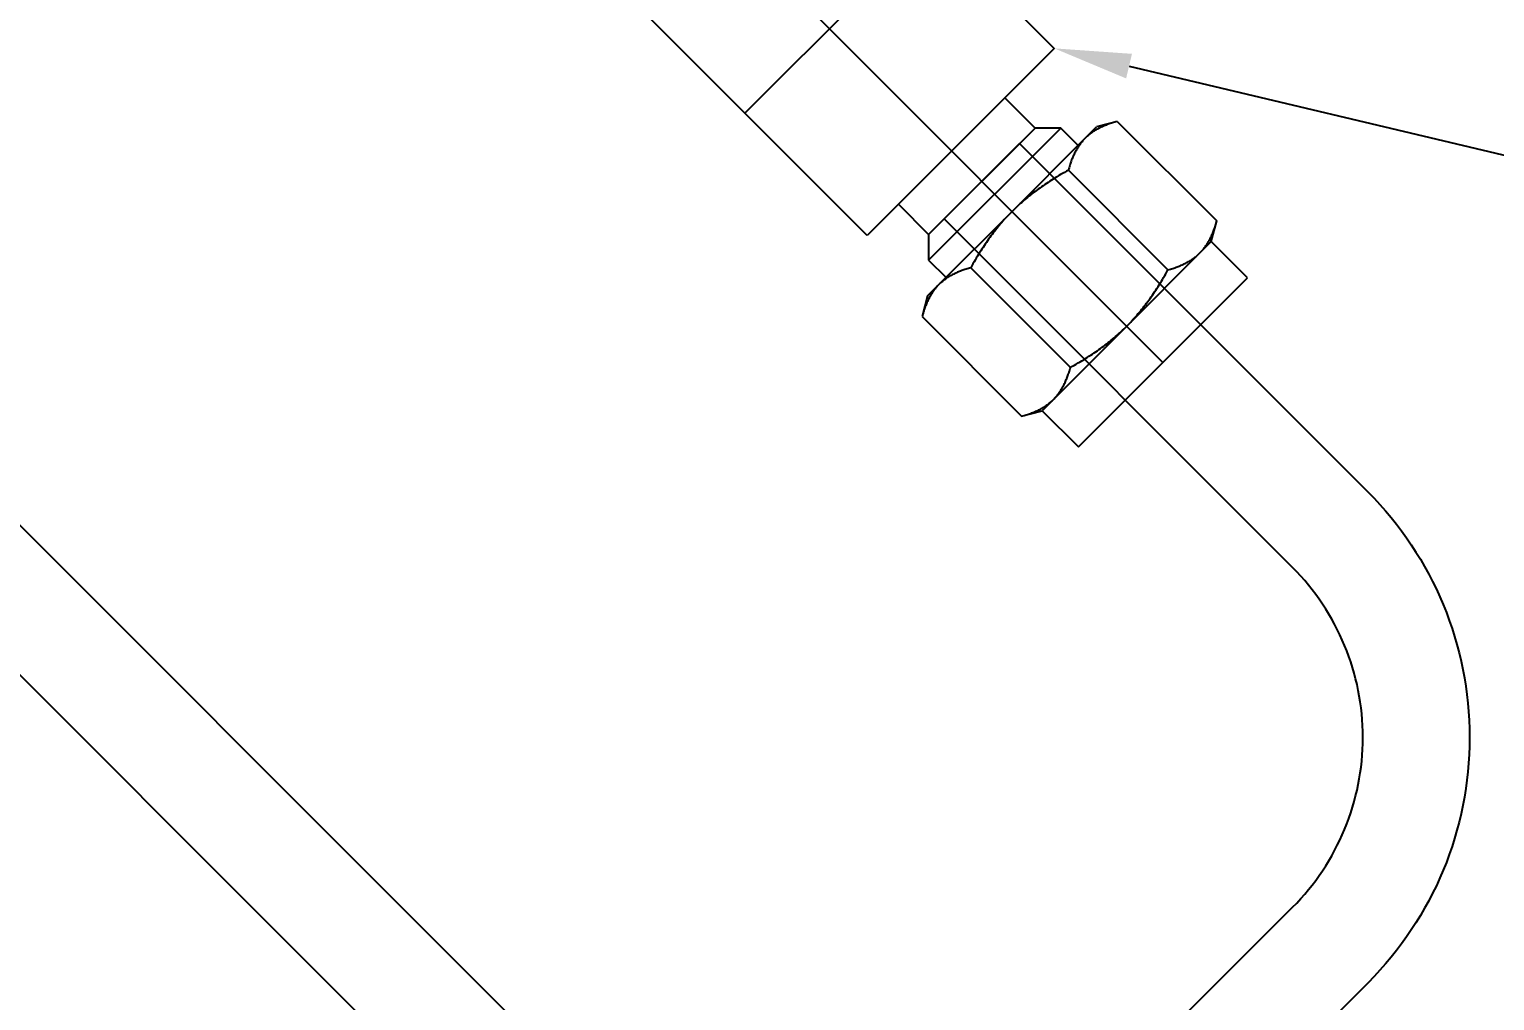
# Model space of a CAD drawing. Header units: inches. Extents: x 5.3 to 31.2, y 3.7 to 34.9.
# Drawn here: x 24.576 to 28.009, y 6.707 to 8.981 of the extents above; entities that cross this region are included whole.
import ezdxf
from ezdxf import colors
from ezdxf.entities.mleader import LeaderData, LeaderLine
from ezdxf.math import Vec2, Vec3

# ---------------------------------------------------------------- set-up
doc = ezdxf.new("R2010")
doc.units = ezdxf.units.IN
doc.header["$MEASUREMENT"] = 0
doc.linetypes.add('CENTER2', pattern=[28.575, 19.05, -3.175, 3.175, -3.175])
for name, color, linetype in [('.25 tubes', 170, 'Continuous'), ('NOTES', 1, 'Continuous'), ('TRDETAIL3', 7, 'Continuous'), ('TRMODEL1', 7, 'Continuous')]:
    doc.layers.add(name, color=color, linetype=linetype)

# ---------------------------------------------------------------- blocks, each defined once
blk = doc.blocks.new('SS-42GLS4')
at = {"layer": 'TRDETAIL3', "color": 4, "linetype": 'CENTER2'}
for p, q in [((0, -0.28), (0, 1.02)), ((-1.105, 0), (1.105, 0))]:
    blk.add_line(p, q, dxfattribs=at)
at = {"layer": 'TRMODEL1', "color": 7, "linetype": 'Continuous'}
for p, q in [((-0.405, 0.34), (0.405, 0.34)), ((0.405, 0.34), (0.405, -0.28)), ((0.63, 0.3233), (0.605, 0.28)), ((0.6232, 0.3108), (0.622, 0.3083)), ((0.6245, 0.3132), (0.6232, 0.3108)), ((0.6258, 0.3157), (0.6245, 0.3132)), ((0.6271, 0.3182), (0.6258, 0.3157)), ((0.6286, 0.3208), (0.6271, 0.3182)), ((0.63, 0.3233), (0.6286, 0.3208)), ((0.63, 0.3233), (0.96, 0.3233)), ((0.9614, 0.3208), (0.96, 0.3233)), ((0.985, 0.28), (0.96, 0.3233)), ((0.9629, 0.3182), (0.9614, 0.3208)), ((0.9642, 0.3157), (0.9629, 0.3182)), ((0.9655, 0.3132), (0.9642, 0.3157)), ((0.9668, 0.3108), (0.9655, 0.3132)), ((0.968, 0.3083), (0.9668, 0.3108)), ((0.605, 0.2425), (0.605, 0.28)), ((0.6095, 0.2758), (0.6089, 0.2735)), ((0.6101, 0.278), (0.6095, 0.2758)), ((0.6108, 0.2803), (0.6101, 0.278)), ((0.6115, 0.2826), (0.6108, 0.2803)), ((0.6122, 0.2848), (0.6115, 0.2826)), ((0.613, 0.2871), (0.6122, 0.2848)), ((0.6138, 0.2894), (0.613, 0.2871)), ((0.6147, 0.2917), (0.6138, 0.2894)), ((0.6156, 0.2941), (0.6147, 0.2917)), ((0.6166, 0.2964), (0.6156, 0.2941)), ((0.6176, 0.2987), (0.6166, 0.2964)), ((0.6186, 0.3011), (0.6176, 0.2987)), ((0.6197, 0.3035), (0.6186, 0.3011)), ((0.6208, 0.3059), (0.6197, 0.3035)), ((0.622, 0.3083), (0.6208, 0.3059)), ((0.9692, 0.3059), (0.968, 0.3083)), ((0.9703, 0.3035), (0.9692, 0.3059)), ((0.9714, 0.3011), (0.9703, 0.3035)), ((0.9724, 0.2987), (0.9714, 0.3011)), ((0.9734, 0.2964), (0.9724, 0.2987)), ((0.9744, 0.2941), (0.9734, 0.2964)), ((0.9753, 0.2917), (0.9744, 0.2941)), ((0.9762, 0.2894), (0.9753, 0.2917)), ((0.977, 0.2871), (0.9762, 0.2894)), ((0.9778, 0.2848), (0.977, 0.2871)), ((0.9785, 0.2826), (0.9778, 0.2848)), ((0.9792, 0.2803), (0.9785, 0.2826)), ((0.9799, 0.278), (0.9792, 0.2803)), ((0.9805, 0.2758), (0.9799, 0.278)), ((0.9811, 0.2735), (0.9805, 0.2758)), ((0.985, 0.28), (0.985, 0.2425)), ((1.105, 0.28), (0.985, 0.28)), ((1.105, -0.28), (1.105, 0.28)), ((0.6051, 0.2469), (0.605, 0.2447)), ((0.605, 0.2447), (0.605, 0.2425)), ((0.605, 0.2425), (0.605, 0.2403)), ((0.605, 0), (0.605, 0.2425)), ((0.6052, 0.2491), (0.6051, 0.2469)), ((0.6053, 0.2514), (0.6052, 0.2491)), ((0.6055, 0.2536), (0.6053, 0.2514)), ((0.6057, 0.2558), (0.6055, 0.2536)), ((0.606, 0.258), (0.6057, 0.2558)), ((0.6063, 0.2602), (0.606, 0.258)), ((0.6066, 0.2624), (0.6063, 0.2602)), ((0.607, 0.2646), (0.6066, 0.2624)), ((0.6074, 0.2669), (0.607, 0.2646)), ((0.6079, 0.2691), (0.6074, 0.2669)), ((0.6084, 0.2713), (0.6079, 0.2691)), ((0.6089, 0.2735), (0.6084, 0.2713)), ((0.9816, 0.2713), (0.9811, 0.2735)), ((0.9821, 0.2691), (0.9816, 0.2713)), ((0.9826, 0.2669), (0.9821, 0.2691)), ((0.983, 0.2646), (0.9826, 0.2669)), ((0.9834, 0.2624), (0.983, 0.2646)), ((0.9837, 0.2602), (0.9834, 0.2624)), ((0.984, 0.258), (0.9837, 0.2602)), ((0.9843, 0.2558), (0.984, 0.258)), ((0.9845, 0.2536), (0.9843, 0.2558)), ((0.9847, 0.2514), (0.9845, 0.2536)), ((0.9848, 0.2491), (0.9847, 0.2514)), ((0.9849, 0.2469), (0.9848, 0.2491)), ((0.985, 0.2447), (0.9849, 0.2469)), ((0.985, 0.2425), (0.985, 0.2447)), ((0.985, 0.2403), (0.985, 0.2425)), ((0.985, 0.2425), (0.985, 0)), ((0.5475, 0.2187), (0.505, 0.1762)), ((0.5475, -0.2188), (0.5475, 0.2187)), ((0.605, 0.2187), (0.5475, 0.2187)), ((0.605, 0.2403), (0.6051, 0.238)), ((0.6051, 0.238), (0.6052, 0.2358)), ((0.6052, 0.2358), (0.6053, 0.2336)), ((0.6053, 0.2336), (0.6055, 0.2314)), ((0.6055, 0.2314), (0.6057, 0.2292)), ((0.6057, 0.2292), (0.606, 0.227)), ((0.606, 0.227), (0.6063, 0.2248)), ((0.6063, 0.2248), (0.6066, 0.2226)), ((0.6066, 0.2226), (0.607, 0.2203)), ((0.607, 0.2203), (0.6074, 0.2181)), ((0.6074, 0.2181), (0.6079, 0.2159)), ((0.6079, 0.2159), (0.6084, 0.2137)), ((0.6084, 0.2137), (0.6089, 0.2114)), ((0.6089, 0.2114), (0.6095, 0.2092)), ((0.6095, 0.2092), (0.6101, 0.2069)), ((0.6101, 0.2069), (0.6108, 0.2047)), ((0.9792, 0.2047), (0.9799, 0.2069)), ((0.9799, 0.2069), (0.9805, 0.2092)), ((0.9805, 0.2092), (0.9811, 0.2114)), ((0.9811, 0.2114), (0.9816, 0.2137)), ((0.9816, 0.2137), (0.9821, 0.2159)), ((0.9821, 0.2159), (0.9826, 0.2181)), ((0.9826, 0.2181), (0.983, 0.2203)), ((0.983, 0.2203), (0.9834, 0.2226)), ((0.9834, 0.2226), (0.9837, 0.2248)), ((0.9837, 0.2248), (0.984, 0.227)), ((0.984, 0.227), (0.9843, 0.2292)), ((0.9843, 0.2292), (0.9845, 0.2314)), ((0.9845, 0.2314), (0.9847, 0.2336)), ((0.9847, 0.2336), (0.9848, 0.2358)), ((0.9848, 0.2358), (0.9849, 0.238)), ((0.9849, 0.238), (0.985, 0.2403)), ((0.505, 0.1762), (0.405, 0.1762)), ((0.505, -0.1763), (0.505, 0.1762)), ((0.6108, 0.2047), (0.6115, 0.2024)), ((0.6115, 0.2024), (0.6122, 0.2001)), ((0.6122, 0.2001), (0.613, 0.1979)), ((0.613, 0.1979), (0.6138, 0.1956)), ((0.6138, 0.1956), (0.6147, 0.1932)), ((0.6147, 0.1932), (0.6156, 0.1909)), ((0.6156, 0.1909), (0.6166, 0.1886)), ((0.6166, 0.1886), (0.6176, 0.1862)), ((0.6176, 0.1862), (0.6186, 0.1839)), ((0.6186, 0.1839), (0.6197, 0.1815)), ((0.6197, 0.1815), (0.6208, 0.1791)), ((0.6208, 0.1791), (0.622, 0.1766)), ((0.622, 0.1766), (0.6232, 0.1742)), ((0.6232, 0.1742), (0.6245, 0.1717)), ((0.6245, 0.1717), (0.6258, 0.1693)), ((0.9642, 0.1693), (0.9655, 0.1717)), ((0.9655, 0.1717), (0.9668, 0.1742)), ((0.9668, 0.1742), (0.968, 0.1766)), ((0.968, 0.1766), (0.9692, 0.1791)), ((0.9692, 0.1791), (0.9703, 0.1815)), ((0.9703, 0.1815), (0.9714, 0.1839)), ((0.9714, 0.1839), (0.9724, 0.1862)), ((0.9724, 0.1862), (0.9734, 0.1886)), ((0.9734, 0.1886), (0.9744, 0.1909)), ((0.9744, 0.1909), (0.9753, 0.1932)), ((0.9753, 0.1932), (0.9762, 0.1956)), ((0.9762, 0.1956), (0.977, 0.1979)), ((0.977, 0.1979), (0.9778, 0.2001)), ((0.9778, 0.2001), (0.9785, 0.2024)), ((0.9785, 0.2024), (0.9792, 0.2047)), ((0.6245, 0.1415), (0.6232, 0.1366)), ((0.6258, 0.1465), (0.6245, 0.1415)), ((0.6258, 0.1693), (0.6271, 0.1667)), ((0.6271, 0.1515), (0.6258, 0.1465)), ((0.6271, 0.1667), (0.6286, 0.1642)), ((0.6286, 0.1565), (0.6271, 0.1515)), ((0.6286, 0.1642), (0.63, 0.1617)), ((0.63, 0.1617), (0.6286, 0.1565)), ((0.63, 0.1617), (0.96, 0.1617)), ((0.96, 0.1617), (0.9614, 0.1642)), ((0.9614, 0.1565), (0.96, 0.1617)), ((0.9614, 0.1642), (0.9629, 0.1667)), ((0.9629, 0.1515), (0.9614, 0.1565)), ((0.9629, 0.1667), (0.9642, 0.1693)), ((0.9642, 0.1465), (0.9629, 0.1515)), ((0.9655, 0.1415), (0.9642, 0.1465)), ((0.9668, 0.1366), (0.9655, 0.1415)), ((0.6156, 0.1031), (0.6147, 0.0985)), ((0.6166, 0.1078), (0.6156, 0.1031)), ((0.6176, 0.1125), (0.6166, 0.1078)), ((0.6186, 0.1173), (0.6176, 0.1125)), ((0.6197, 0.122), (0.6186, 0.1173)), ((0.6208, 0.1268), (0.6197, 0.122)), ((0.622, 0.1317), (0.6208, 0.1268)), ((0.6232, 0.1366), (0.622, 0.1317)), ((0.968, 0.1317), (0.9668, 0.1366)), ((0.9692, 0.1268), (0.968, 0.1317)), ((0.9703, 0.122), (0.9692, 0.1268)), ((0.9714, 0.1173), (0.9703, 0.122)), ((0.9724, 0.1125), (0.9714, 0.1173)), ((0.9734, 0.1078), (0.9724, 0.1125)), ((0.9744, 0.1031), (0.9734, 0.1078)), ((0.9753, 0.0985), (0.9744, 0.1031)), ((0.6101, 0.0711), (0.6095, 0.0666)), ((0.6108, 0.0756), (0.6101, 0.0711)), ((0.6115, 0.0801), (0.6108, 0.0756)), ((0.6122, 0.0847), (0.6115, 0.0801)), ((0.613, 0.0893), (0.6122, 0.0847)), ((0.6138, 0.0939), (0.613, 0.0893)), ((0.6147, 0.0985), (0.6138, 0.0939)), ((0.9762, 0.0939), (0.9753, 0.0985)), ((0.977, 0.0893), (0.9762, 0.0939)), ((0.9778, 0.0847), (0.977, 0.0893)), ((0.9785, 0.0801), (0.9778, 0.0847)), ((0.9792, 0.0756), (0.9785, 0.0801)), ((0.9799, 0.0711), (0.9792, 0.0756)), ((0.9805, 0.0666), (0.9799, 0.0711)), ((0.6063, 0.0354), (0.606, 0.031)), ((0.6066, 0.0399), (0.6063, 0.0354)), ((0.607, 0.0443), (0.6066, 0.0399)), ((0.6074, 0.0487), (0.607, 0.0443)), ((0.6079, 0.0532), (0.6074, 0.0487)), ((0.6084, 0.0576), (0.6079, 0.0532)), ((0.6089, 0.0621), (0.6084, 0.0576)), ((0.6095, 0.0666), (0.6089, 0.0621)), ((0.9811, 0.0621), (0.9805, 0.0666)), ((0.9816, 0.0576), (0.9811, 0.0621)), ((0.9821, 0.0532), (0.9816, 0.0576)), ((0.9826, 0.0487), (0.9821, 0.0532)), ((0.983, 0.0443), (0.9826, 0.0487)), ((0.9834, 0.0399), (0.983, 0.0443)), ((0.9837, 0.0354), (0.9834, 0.0399)), ((0.984, 0.031), (0.9837, 0.0354)), ((0.6051, 0.0089), (0.605, 0.0044)), ((0.605, 0.0044), (0.605, 0)), ((0.6052, 0.0133), (0.6051, 0.0089)), ((0.6053, 0.0177), (0.6052, 0.0133)), ((0.6055, 0.0222), (0.6053, 0.0177)), ((0.6057, 0.0266), (0.6055, 0.0222)), ((0.606, 0.031), (0.6057, 0.0266)), ((0.9843, 0.0266), (0.984, 0.031)), ((0.9845, 0.0222), (0.9843, 0.0266)), ((0.9847, 0.0177), (0.9845, 0.0222)), ((0.9848, 0.0133), (0.9847, 0.0177)), ((0.9849, 0.0089), (0.9848, 0.0133)), ((0.985, 0.0044), (0.9849, 0.0089)), ((0.985, 0), (0.985, 0.0044)), ((0.605, 0), (0.605, -0.0044)), ((0.605, -0.2425), (0.605, 0)), ((0.605, -0.0044), (0.6051, -0.0089)), ((0.6051, -0.0089), (0.6052, -0.0133)), ((0.6052, -0.0133), (0.6053, -0.0177)), ((0.6053, -0.0177), (0.6055, -0.0222)), ((0.6055, -0.0222), (0.6057, -0.0266)), ((0.6057, -0.0266), (0.606, -0.031)), ((0.606, -0.031), (0.6063, -0.0354)), ((0.9837, -0.0354), (0.984, -0.031)), ((0.984, -0.031), (0.9843, -0.0266)), ((0.9843, -0.0266), (0.9845, -0.0222)), ((0.9845, -0.0222), (0.9847, -0.0177)), ((0.9847, -0.0177), (0.9848, -0.0133)), ((0.9848, -0.0133), (0.9849, -0.0089)), ((0.9849, -0.0089), (0.985, -0.0044)), ((0.985, 0), (0.985, -0.2425)), ((0.985, -0.0044), (0.985, 0)), ((0.6063, -0.0354), (0.6066, -0.0399)), ((0.6066, -0.0399), (0.607, -0.0443)), ((0.607, -0.0443), (0.6074, -0.0487)), ((0.6074, -0.0487), (0.6079, -0.0532)), ((0.6079, -0.0532), (0.6084, -0.0576)), ((0.6084, -0.0576), (0.6089, -0.0621)), ((0.6089, -0.0621), (0.6095, -0.0666)), ((0.6095, -0.0666), (0.6101, -0.0711)), ((0.9799, -0.0711), (0.9805, -0.0666)), ((0.9805, -0.0666), (0.9811, -0.0621)), ((0.9811, -0.0621), (0.9816, -0.0576)), ((0.9816, -0.0576), (0.9821, -0.0532)), ((0.9821, -0.0532), (0.9826, -0.0487)), ((0.9826, -0.0487), (0.983, -0.0443)), ((0.983, -0.0443), (0.9834, -0.0399)), ((0.9834, -0.0399), (0.9837, -0.0354)), ((0.6101, -0.0711), (0.6108, -0.0756)), ((0.6108, -0.0756), (0.6115, -0.0801)), ((0.6115, -0.0801), (0.6122, -0.0847)), ((0.6122, -0.0847), (0.613, -0.0893)), ((0.613, -0.0893), (0.6138, -0.0939)), ((0.6138, -0.0939), (0.6147, -0.0985)), ((0.6147, -0.0985), (0.6156, -0.1031)), ((0.9744, -0.1031), (0.9753, -0.0985)), ((0.9753, -0.0985), (0.9762, -0.0939)), ((0.9762, -0.0939), (0.977, -0.0893)), ((0.977, -0.0893), (0.9778, -0.0847)), ((0.9778, -0.0847), (0.9785, -0.0801)), ((0.9785, -0.0801), (0.9792, -0.0756)), ((0.9792, -0.0756), (0.9799, -0.0711)), ((0.6156, -0.1031), (0.6166, -0.1078)), ((0.6166, -0.1078), (0.6176, -0.1125)), ((0.6176, -0.1125), (0.6186, -0.1173)), ((0.6186, -0.1173), (0.6197, -0.122)), ((0.6197, -0.122), (0.6208, -0.1268)), ((0.6208, -0.1268), (0.622, -0.1317)), ((0.622, -0.1317), (0.6232, -0.1366)), ((0.6232, -0.1366), (0.6245, -0.1415)), ((0.9655, -0.1415), (0.9668, -0.1366)), ((0.9668, -0.1366), (0.968, -0.1317)), ((0.968, -0.1317), (0.9692, -0.1268)), ((0.9692, -0.1268), (0.9703, -0.122)), ((0.9703, -0.122), (0.9714, -0.1173)), ((0.9714, -0.1173), (0.9724, -0.1125)), ((0.9724, -0.1125), (0.9734, -0.1078)), ((0.9734, -0.1078), (0.9744, -0.1031)), ((0.6245, -0.1415), (0.6258, -0.1465)), ((0.6258, -0.1693), (0.6245, -0.1717)), ((0.6258, -0.1465), (0.6271, -0.1515)), ((0.6271, -0.1667), (0.6258, -0.1693)), ((0.6271, -0.1515), (0.6286, -0.1565)), ((0.6286, -0.1642), (0.6271, -0.1667)), ((0.6286, -0.1565), (0.63, -0.1617)), ((0.63, -0.1617), (0.6286, -0.1642)), ((0.63, -0.1617), (0.96, -0.1617)), ((0.96, -0.1617), (0.9614, -0.1565)), ((0.9614, -0.1642), (0.96, -0.1617)), ((0.9614, -0.1565), (0.9629, -0.1515)), ((0.9629, -0.1667), (0.9614, -0.1642)), ((0.9629, -0.1515), (0.9642, -0.1465)), ((0.9642, -0.1693), (0.9629, -0.1667)), ((0.9642, -0.1465), (0.9655, -0.1415)), ((0.9655, -0.1717), (0.9642, -0.1693)), ((0.405, -0.1763), (0.505, -0.1763)), ((0.505, -0.1763), (0.5475, -0.2188)), ((0.6108, -0.2047), (0.6101, -0.2069)), ((0.6115, -0.2024), (0.6108, -0.2047)), ((0.6122, -0.2001), (0.6115, -0.2024)), ((0.613, -0.1979), (0.6122, -0.2001)), ((0.6138, -0.1956), (0.613, -0.1979)), ((0.6147, -0.1932), (0.6138, -0.1956)), ((0.6156, -0.1909), (0.6147, -0.1932)), ((0.6166, -0.1886), (0.6156, -0.1909)), ((0.6176, -0.1862), (0.6166, -0.1886)), ((0.6186, -0.1839), (0.6176, -0.1862)), ((0.6197, -0.1815), (0.6186, -0.1839)), ((0.6208, -0.1791), (0.6197, -0.1815)), ((0.622, -0.1766), (0.6208, -0.1791)), ((0.6232, -0.1742), (0.622, -0.1766)), ((0.6245, -0.1717), (0.6232, -0.1742)), ((0.9668, -0.1742), (0.9655, -0.1717)), ((0.968, -0.1766), (0.9668, -0.1742)), ((0.9692, -0.1791), (0.968, -0.1766)), ((0.9703, -0.1815), (0.9692, -0.1791)), ((0.9714, -0.1839), (0.9703, -0.1815)), ((0.9724, -0.1862), (0.9714, -0.1839)), ((0.9734, -0.1886), (0.9724, -0.1862)), ((0.9744, -0.1909), (0.9734, -0.1886)), ((0.9753, -0.1932), (0.9744, -0.1909)), ((0.9762, -0.1956), (0.9753, -0.1932)), ((0.977, -0.1979), (0.9762, -0.1956)), ((0.9778, -0.2001), (0.977, -0.1979)), ((0.9785, -0.2024), (0.9778, -0.2001)), ((0.9792, -0.2047), (0.9785, -0.2024)), ((0.9799, -0.2069), (0.9792, -0.2047)), ((0.5475, -0.2188), (0.605, -0.2188)), ((0.6051, -0.238), (0.605, -0.2403)), ((0.605, -0.2403), (0.605, -0.2425)), ((0.6052, -0.2358), (0.6051, -0.238)), ((0.6053, -0.2336), (0.6052, -0.2358)), ((0.6055, -0.2314), (0.6053, -0.2336)), ((0.6057, -0.2292), (0.6055, -0.2314)), ((0.606, -0.227), (0.6057, -0.2292)), ((0.6063, -0.2248), (0.606, -0.227)), ((0.6066, -0.2226), (0.6063, -0.2248)), ((0.607, -0.2203), (0.6066, -0.2226)), ((0.6074, -0.2181), (0.607, -0.2203)), ((0.6079, -0.2159), (0.6074, -0.2181)), ((0.6084, -0.2137), (0.6079, -0.2159)), ((0.6089, -0.2114), (0.6084, -0.2137)), ((0.6095, -0.2092), (0.6089, -0.2114)), ((0.6101, -0.2069), (0.6095, -0.2092)), ((0.9805, -0.2092), (0.9799, -0.2069)), ((0.9811, -0.2114), (0.9805, -0.2092)), ((0.9816, -0.2137), (0.9811, -0.2114)), ((0.9821, -0.2159), (0.9816, -0.2137)), ((0.9826, -0.2181), (0.9821, -0.2159)), ((0.983, -0.2203), (0.9826, -0.2181)), ((0.9834, -0.2226), (0.983, -0.2203)), ((0.9837, -0.2248), (0.9834, -0.2226)), ((0.984, -0.227), (0.9837, -0.2248)), ((0.9843, -0.2292), (0.984, -0.227)), ((0.9845, -0.2314), (0.9843, -0.2292)), ((0.9847, -0.2336), (0.9845, -0.2314)), ((0.9848, -0.2358), (0.9847, -0.2336)), ((0.9849, -0.238), (0.9848, -0.2358)), ((0.985, -0.2403), (0.9849, -0.238)), ((0.985, -0.2425), (0.985, -0.2403)), ((0.605, -0.2425), (0.605, -0.2447)), ((0.605, -0.28), (0.605, -0.2425)), ((0.605, -0.2447), (0.6051, -0.2469)), ((0.6051, -0.2469), (0.6052, -0.2491)), ((0.6052, -0.2491), (0.6053, -0.2514)), ((0.6053, -0.2514), (0.6055, -0.2536)), ((0.6055, -0.2536), (0.6057, -0.2558)), ((0.6057, -0.2558), (0.606, -0.258)), ((0.606, -0.258), (0.6063, -0.2602)), ((0.6063, -0.2602), (0.6066, -0.2624)), ((0.6066, -0.2624), (0.607, -0.2646)), ((0.607, -0.2646), (0.6074, -0.2669)), ((0.6074, -0.2669), (0.6079, -0.2691)), ((0.6079, -0.2691), (0.6084, -0.2713)), ((0.6084, -0.2713), (0.6089, -0.2735)), ((0.6089, -0.2735), (0.6095, -0.2758)), ((0.9805, -0.2758), (0.9811, -0.2735)), ((0.9811, -0.2735), (0.9816, -0.2713)), ((0.9816, -0.2713), (0.9821, -0.2691)), ((0.9821, -0.2691), (0.9826, -0.2669)), ((0.9826, -0.2669), (0.983, -0.2646)), ((0.983, -0.2646), (0.9834, -0.2624)), ((0.9834, -0.2624), (0.9837, -0.2602)), ((0.9837, -0.2602), (0.984, -0.258)), ((0.984, -0.258), (0.9843, -0.2558)), ((0.9843, -0.2558), (0.9845, -0.2536)), ((0.9845, -0.2536), (0.9847, -0.2514)), ((0.9847, -0.2514), (0.9848, -0.2491)), ((0.9848, -0.2491), (0.9849, -0.2469)), ((0.9849, -0.2469), (0.985, -0.2447)), ((0.985, -0.2425), (0.985, -0.28)), ((0.985, -0.2447), (0.985, -0.2425)), ((0.405, -0.28), (-0.405, -0.28)), ((0.605, -0.28), (0.63, -0.3233)), ((0.6095, -0.2758), (0.6101, -0.278)), ((0.6101, -0.278), (0.6108, -0.2803)), ((0.6108, -0.2803), (0.6115, -0.2826)), ((0.6115, -0.2826), (0.6122, -0.2848)), ((0.6122, -0.2848), (0.613, -0.2871)), ((0.613, -0.2871), (0.6138, -0.2894)), ((0.6138, -0.2894), (0.6147, -0.2917)), ((0.6147, -0.2917), (0.6156, -0.2941)), ((0.6156, -0.2941), (0.6166, -0.2964)), ((0.6166, -0.2964), (0.6176, -0.2987)), ((0.6176, -0.2987), (0.6186, -0.3011)), ((0.6186, -0.3011), (0.6197, -0.3035)), ((0.6197, -0.3035), (0.6208, -0.3059)), ((0.6208, -0.3059), (0.622, -0.3083)), ((0.622, -0.3083), (0.6232, -0.3108)), ((0.96, -0.3233), (0.985, -0.28)), ((0.9668, -0.3108), (0.968, -0.3083)), ((0.968, -0.3083), (0.9692, -0.3059)), ((0.9692, -0.3059), (0.9703, -0.3035)), ((0.9703, -0.3035), (0.9714, -0.3011)), ((0.9714, -0.3011), (0.9724, -0.2987)), ((0.9724, -0.2987), (0.9734, -0.2964)), ((0.9734, -0.2964), (0.9744, -0.2941)), ((0.9744, -0.2941), (0.9753, -0.2917)), ((0.9753, -0.2917), (0.9762, -0.2894)), ((0.9762, -0.2894), (0.977, -0.2871)), ((0.977, -0.2871), (0.9778, -0.2848)), ((0.9778, -0.2848), (0.9785, -0.2826)), ((0.9785, -0.2826), (0.9792, -0.2803)), ((0.9792, -0.2803), (0.9799, -0.278)), ((0.9799, -0.278), (0.9805, -0.2758)), ((0.985, -0.28), (1.105, -0.28)), ((0.6232, -0.3108), (0.6245, -0.3132)), ((0.6245, -0.3132), (0.6258, -0.3157)), ((0.6258, -0.3157), (0.6271, -0.3182)), ((0.6271, -0.3182), (0.6286, -0.3208)), ((0.6286, -0.3208), (0.63, -0.3233)), ((0.63, -0.3233), (0.96, -0.3233)), ((0.96, -0.3233), (0.9614, -0.3208)), ((0.9614, -0.3208), (0.9629, -0.3182)), ((0.9629, -0.3182), (0.9642, -0.3157)), ((0.9642, -0.3157), (0.9655, -0.3132)), ((0.9655, -0.3132), (0.9668, -0.3108))]:
    blk.add_line(p, q, dxfattribs=at)

msp = doc.modelspace()

# ---------------------------------------------------------------- linework, layer by layer
at = {"layer": '.25 tubes'}
msp.add_lwpolyline([(27.7121, 6.7486), (26.9065, 5.943), (26.7297, 6.1198), (27.5353, 6.9254, 0.414214), (27.5353, 7.7209), (26.719, 8.5372), (26.8958, 8.714), (27.7121, 7.8977, -0.414214)], format="xyb", close=True, dxfattribs=at)
msp.add_lwpolyline([(26.0792, 5.943), (23.5981, 8.4241), (23.7737, 8.5997), (26.2547, 6.1186)], close=True, dxfattribs=at)

# ---------------------------------------------------------------- block references
at = {"rotation": 315}
msp.add_blockref('SS-42GLS4', (26.4503, 8.9827), dxfattribs=at)

# ---------------------------------------------------------------- leaders
at = {"layer": 'NOTES'}
ml = msp.add_multileader_mtext('Standard', dxfattribs=at)
ml.set_content('6', color=256)
ml.set_leader_properties()
ml.build(insert=Vec2(0, 0))
ml.multileader.update_dxf_attribs({"has_text_frame": 1, "text_right_attachment_type": 6, "dogleg_length": 0.36, "arrow_head_size": 0.18})
ctx = ml.context
ctx.base_point, ctx.char_height, ctx.arrow_head_size, ctx.landing_gap_size, ctx.plane_origin, ctx.plane_x_axis, ctx.plane_y_axis = Vec3(28.4273, 8.3981), 0.18, 0.18, 0.09, Vec3(26.9771, 8.9367), Vec3(0.707107, -0.707107), Vec3(0.707107, 0.707107)
ctx.right_attachment = 6
notes = []
notes.append((ctx, [(0, (1, 1, 0), (28.1728, 8.6527), (0.707107, -0.707107), 0.36, [(0, [(26.9771, 8.9367)], 0, [])])]))
ctx.mtext.insert, ctx.mtext.text_direction, ctx.mtext.rotation, ctx.mtext.flow_direction = Vec3(28.5546, 8.3981), Vec3(0.707107, -0.707107), 5.497787, 5
for ctx, leaders in notes:
    for number, flags, end, landing, length, lines in leaders:
        leader = LeaderData()
        leader.index, (leader.has_last_leader_line, leader.has_dogleg_vector, leader.attachment_direction) = number, flags
        leader.last_leader_point, leader.dogleg_vector, leader.dogleg_length = Vec3(end), Vec3(landing), length
        for number, points, colour, breaks in lines:
            line = LeaderLine()
            line.index, line.vertices, line.color, line.breaks = number, Vec3.list(points), colors.encode_raw_color(colour), breaks
            leader.lines.append(line)
        ctx.leaders.append(leader)

doc.saveas('drawing.dxf')
